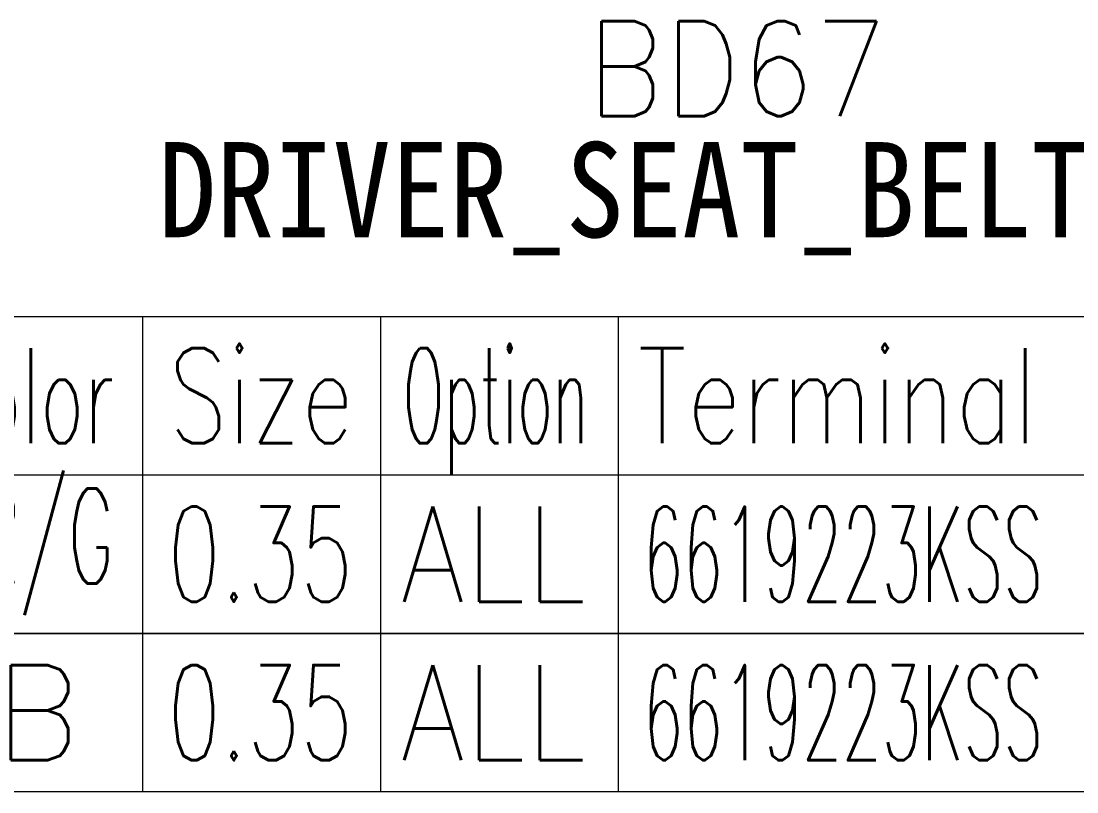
# Model space of a CAD drawing. Header units: inches. Extents: x 47316 to 59086, y 3141 to 11743.
# Drawn here: x 51370.85 to 51404.15, y 5897.6 to 5921.92 of the extents above; entities that cross this region are included whole.
import ezdxf

# ---------------------------------------------------------------- set-up
doc = ezdxf.new("R2010")
doc.units = ezdxf.units.IN
doc.header["$MEASUREMENT"] = 0
doc.styles.get("Standard").update_dxf_attribs({"font": ''})
doc.styles.get('Standard').set_extended_font_data('SimSun')

msp = doc.modelspace()

# ---------------------------------------------------------------- linework, layer by layer
at = {"color": 0, "linetype": 'Continuous', "lineweight": 15}
for p, q in [((51352.196, 5912.604), (51434.696, 5912.604)), ((51352.196, 5907.604), (51434.696, 5907.604))]:
    msp.add_line(p, q, dxfattribs=at)
at = {"color": 7, "linetype": 'Continuous', "lineweight": 15}
for p, q in [((51374.696, 5907.604), (51374.696, 5912.604)), ((51382.196, 5907.604), (51382.196, 5912.604)), ((51389.696, 5907.604), (51389.696, 5912.604))]:
    msp.add_line(p, q, dxfattribs=at)
at = {"color": 102, "linetype": 'Continuous', "lineweight": 15}
for p, q in [((51374.696, 5902.604), (51374.696, 5907.604)), ((51382.196, 5902.604), (51382.196, 5907.604)), ((51389.696, 5902.604), (51389.696, 5907.604)), ((51374.696, 5897.604), (51374.696, 5902.604)), ((51382.196, 5897.604), (51382.196, 5902.604)), ((51389.696, 5897.604), (51389.696, 5902.604))]:
    msp.add_line(p, q, dxfattribs=at)
at = {"color": 0, "linetype": 'Continuous', "lineweight": 15}
for points in [[(51352.196, 5902.604), (51352.196, 5907.604), (51434.696, 5907.604), (51434.696, 5902.604)], [(51352.196, 5897.604), (51352.196, 5902.604), (51434.696, 5902.604), (51434.696, 5897.604)]]:
    msp.add_lwpolyline(points, close=True, dxfattribs=at)

# ---------------------------------------------------------------- texts
at = {"color": 6, "linetype": 'Continuous', "lineweight": 20, "char_height": 3, "attachment_point": 1}
for s, insert, width in [('\\Fromans.shx;\\W0.9000000000;\\T1.0000000000;\\o\\lBD67', (51388.689, 5921.922), 10.54286), ('\\f黑体|b0|i0|c1|p0;\\W0.9000000000;\\T1.0000000000;\\o\\lDRIVER_SEAT_BELT_SW', (51375.168, 5918.104), 36.88989)]:
    msp.add_mtext(s, dxfattribs=dict(at, insert=insert, width=width))
at = {"color": 7, "linetype": 'Continuous', "lineweight": 15, "char_height": 3, "attachment_point": 1}
for s, insert, width in [('\\Fromans.shx;\\W0.5687500000;\\T1.0000000000;\\o\\lColor', (51367.94, 5911.604), 6.5), ('\\Fromans.shx;\\W0.7222222222;\\T1.0000000000;\\o\\lSize', (51375.506, 5911.604), 6.5), ('\\Fromans.shx;\\W0.4595959596;\\T1.0000000000;\\o\\lOption', (51382.893, 5911.604), 6.5), ('\\Fromans.shx;\\W0.7480916031;\\T1.0000000000;\\o\\lTerminal', (51390.303, 5911.604), 14)]:
    msp.add_mtext(s, dxfattribs=dict(at, insert=insert, width=width))
at = {"color": 140, "linetype": 'Continuous', "lineweight": 15, "char_height": 3, "attachment_point": 1}
for s, insert, width in [('\\Fromans.shx;\\W0.5352941176;\\T1.0000000000;\\o\\lGR/G', (51367.926, 5907.176), 6.5), ('\\Fromans.shx;\\W0.8750000000;\\T1.0000000000;\\o\\lALL', (51382.821, 5906.604), 6.5), ('\\Fromans.shx;\\W1.0000000000;\\T1.0000000000;\\o\\lB', (51370.018, 5901.604), 3), ('\\Fromans.shx;\\W0.8750000000;\\T1.0000000000;\\o\\lALL', (51382.821, 5901.604), 6.5)]:
    msp.add_mtext(s, dxfattribs=dict(at, insert=insert, width=width))
at = {"color": 21, "linetype": 'Continuous', "lineweight": 15, "char_height": 3, "attachment_point": 1}
for s, insert, width in [('\\Fromans.shx;\\W0.6500000000;\\T1.0000000000;\\o\\l0.35', (51375.475, 5906.604), 6.5), ('\\Fromans.shx;\\W0.4875621891;\\T1.0000000000;\\o\\l6619223KSS', (51390.475, 5906.604), 14), ('\\Fromans.shx;\\W0.6500000000;\\T1.0000000000;\\o\\l0.35', (51375.475, 5901.604), 6.5), ('\\Fromans.shx;\\W0.4875621891;\\T1.0000000000;\\o\\l6619223KSS', (51390.475, 5901.604), 14)]:
    msp.add_mtext(s, dxfattribs=dict(at, insert=insert, width=width))

doc.saveas('drawing.dxf')
